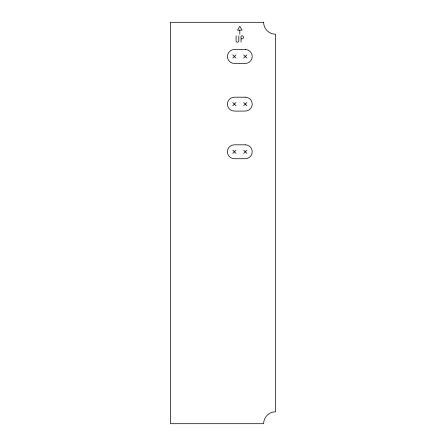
<?xml version="1.0" encoding="UTF-8"?>
<svg xmlns="http://www.w3.org/2000/svg" width="446" height="446" viewBox="0 0 446 446"><rect width="100%" height="100%" fill="white"/><g stroke="black" fill="none" stroke-linecap="round" stroke-linejoin="round"><path stroke-width="0.67" d="M232.751 58.086L235.956 54.88M243.672 58.086L246.878 54.88M232.751 105.73L235.956 102.524M243.672 105.73L246.878 102.524M232.751 153.374L235.956 150.168M243.672 153.374L246.878 150.168M239.658 30.166L237.567 30.166L239.814 26.269L242.061 30.166L239.814 30.166L239.814 34.208M241.197 38.863L242.016 38.863A1.533 1.533 0 0 0 243.544 37.33A1.533 1.533 0 0 0 242.016 35.797L241.782 35.797A0.747 0.747 0 0 0 241.035 36.544L241.035 42.153M243.672 54.88L246.878 58.086M232.751 54.88L235.956 58.086M243.672 102.524L246.878 105.73M232.751 102.524L235.956 105.73M243.672 150.168L246.878 153.374M232.751 150.168L235.956 153.374M238.833 35.797L238.833 40.848A1.371 1.371 0 0 1 237.456 42.219A1.371 1.371 0 0 1 236.085 40.848L236.085 35.797M263.636 22.3L170.45 22.3L170.45 423.7L263.636 423.7A11.908 11.908 0 0 1 275.55 411.792L275.55 34.208A11.908 11.908 0 0 1 263.636 22.3M245.272 49.534L234.356 49.534A6.946 6.946 0 0 0 227.41 56.486A6.946 6.946 0 0 0 234.356 63.432L245.272 63.432A6.946 6.946 0 0 0 252.224 56.486A6.946 6.946 0 0 0 245.272 49.534M245.272 97.178L234.356 97.178A6.946 6.946 0 0 0 227.41 104.13A6.946 6.946 0 0 0 234.356 111.076L245.272 111.076A6.946 6.946 0 0 0 252.224 104.13A6.946 6.946 0 0 0 245.272 97.178M245.272 144.822L234.356 144.822A6.946 6.946 0 0 0 227.41 151.774A6.946 6.946 0 0 0 234.356 158.72L245.272 158.72A6.946 6.946 0 0 0 252.224 151.774A6.946 6.946 0 0 0 245.272 144.822"/></g></svg>
